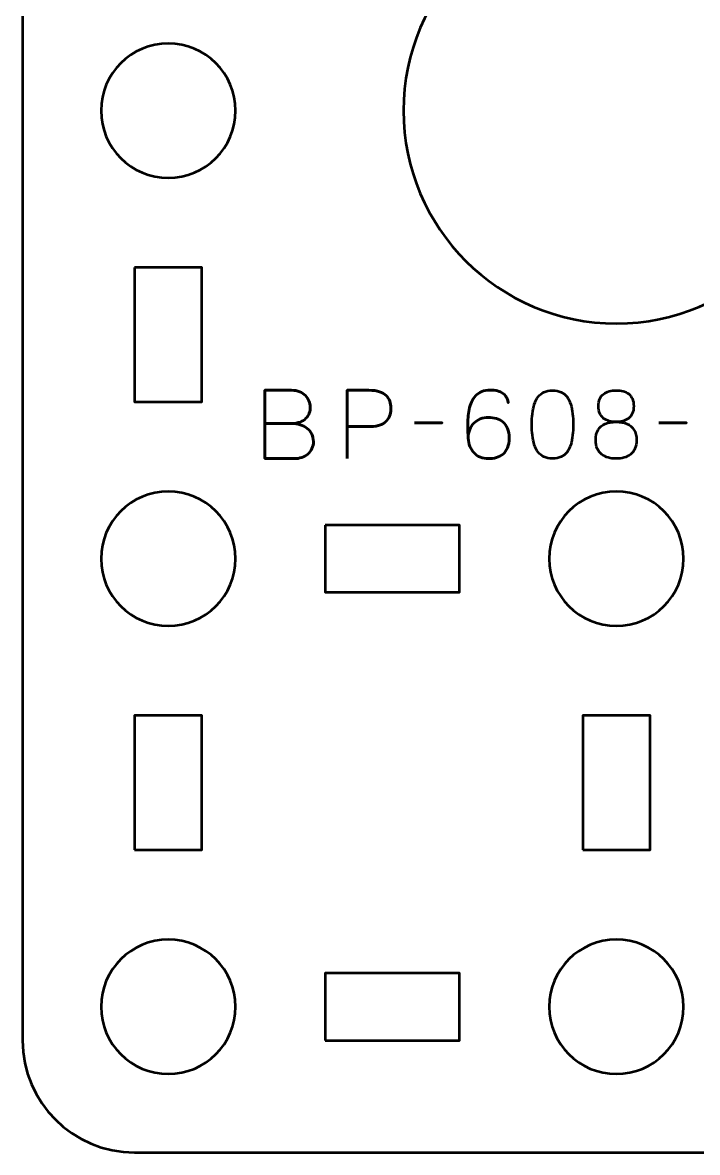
# Model space of a CAD drawing. Header units: centimetres. Extents: x -13.15 to -7.85, y -19.5 to -10.2.
# Drawn here: x -13.15 to -10.14, y -19.5 to -14.46 of the extents above; entities that cross this region are included whole.
import ezdxf

# ---------------------------------------------------------------- set-up
doc = ezdxf.new("R2010")
doc.units = ezdxf.units.CM
doc.header["$MEASUREMENT"] = 0
doc.layers.add('Layer 1', color=7, linetype='Continuous')

msp = doc.modelspace()

# ---------------------------------------------------------------- linework, layer by layer
at = {"layer": 'Layer 1', "lineweight": 53}
for points, knots in [([(-13.15002, -18.99995), (-13.15002, -18.99995), (-13.15002, -10.70005), (-13.15002, -10.70005), (-13.15002, -10.70005), (-13.15002, -10.42305), (-12.92693, -10.19995), (-12.64993, -10.19995), (-12.64993, -10.19995), (-12.64993, -10.19995), (-8.35007, -10.19995), (-8.35007, -10.19995), (-8.35007, -10.19995), (-8.07293, -10.19995), (-7.84997, -10.42305), (-7.84997, -10.70005), (-7.84997, -10.70005), (-7.84997, -10.70005), (-7.84997, -18.99995), (-7.84997, -18.99995), (-7.84997, -18.99995), (-7.84997, -19.27695), (-8.07293, -19.50005), (-8.35007, -19.50005), (-8.35007, -19.50005), (-8.35007, -19.50005), (-12.64993, -19.50005), (-12.64993, -19.50005), (-12.64993, -19.50005), (-12.92693, -19.50005), (-13.15002, -19.27695), (-13.15002, -18.99995)], [0, 0, 0, 0, 0.125, 0.125, 0.125, 0.125, 0.25, 0.25, 0.25, 0.25, 0.375, 0.375, 0.375, 0.375, 0.5, 0.5, 0.5, 0.5, 0.625, 0.625, 0.625, 0.625, 0.75, 0.75, 0.75, 0.75, 0.875, 0.875, 0.875, 0.875, 1, 1, 1, 1]), ([(-12.2, -14.85007), (-12.2, -15.0157), (-12.33423, -15.15007), (-12.50001, -15.15007), (-12.50001, -15.15007), (-12.66567, -15.15007), (-12.80001, -15.0157), (-12.80001, -14.85007), (-12.80001, -14.85007), (-12.80001, -14.6843), (-12.66567, -14.55007), (-12.50001, -14.55007), (-12.50001, -14.55007), (-12.33423, -14.55007), (-12.2, -14.6843), (-12.2, -14.85007)], [0, 0, 0, 0, 0.25, 0.25, 0.25, 0.25, 0.5, 0.5, 0.5, 0.5, 0.75, 0.75, 0.75, 0.75, 1, 1, 1, 1]), ([(-12.64994, -15.54998), (-12.64994, -15.54998), (-12.34993, -15.54998), (-12.34993, -15.54998), (-12.34993, -15.54998), (-12.34993, -15.54998), (-12.34993, -16.14998), (-12.34993, -16.14998), (-12.34993, -16.14998), (-12.34993, -16.14998), (-12.64994, -16.14998), (-12.64994, -16.14998), (-12.64994, -16.14998), (-12.64994, -16.14998), (-12.64994, -15.54998), (-12.64994, -15.54998)], [0, 0, 0, 0, 0.25, 0.25, 0.25, 0.25, 0.5, 0.5, 0.5, 0.5, 0.75, 0.75, 0.75, 0.75, 1, 1, 1, 1]), ([(-12.2, -16.85), (-12.2, -17.01567), (-12.33423, -17.15), (-12.50001, -17.15), (-12.50001, -17.15), (-12.66567, -17.15), (-12.80001, -17.01567), (-12.80001, -16.85), (-12.80001, -16.85), (-12.80001, -16.68437), (-12.66567, -16.55), (-12.50001, -16.55), (-12.50001, -16.55), (-12.33423, -16.55), (-12.2, -16.68437), (-12.2, -16.85)], [0, 0, 0, 0, 0.25, 0.25, 0.25, 0.25, 0.5, 0.5, 0.5, 0.5, 0.75, 0.75, 0.75, 0.75, 1, 1, 1, 1]), ([(-10.19993, -16.85), (-10.19993, -17.01567), (-10.3343, -17.15), (-10.49993, -17.15), (-10.49993, -17.15), (-10.6657, -17.15), (-10.79993, -17.01567), (-10.79993, -16.85), (-10.79993, -16.85), (-10.79993, -16.68437), (-10.6657, -16.55), (-10.49993, -16.55), (-10.49993, -16.55), (-10.3343, -16.55), (-10.19993, -16.68437), (-10.19993, -16.85)], [0, 0, 0, 0, 0.25, 0.25, 0.25, 0.25, 0.5, 0.5, 0.5, 0.5, 0.75, 0.75, 0.75, 0.75, 1, 1, 1, 1]), ([(-11.79999, -16.69993), (-11.79999, -16.69993), (-11.19998, -16.69993), (-11.19998, -16.69993), (-11.19998, -16.69993), (-11.19998, -16.69993), (-11.19998, -16.99993), (-11.19998, -16.99993), (-11.19998, -16.99993), (-11.19998, -16.99993), (-11.79999, -16.99993), (-11.79999, -16.99993), (-11.79999, -16.99993), (-11.79999, -16.99993), (-11.79999, -16.69993), (-11.79999, -16.69993)], [0, 0, 0, 0, 0.25, 0.25, 0.25, 0.25, 0.5, 0.5, 0.5, 0.5, 0.75, 0.75, 0.75, 0.75, 1, 1, 1, 1]), ([(-12.64993, -18.15), (-12.64993, -18.15), (-12.64993, -17.55), (-12.64993, -17.55), (-12.64993, -17.55), (-12.64993, -17.55), (-12.34992, -17.55), (-12.34992, -17.55), (-12.34992, -17.55), (-12.34992, -17.55), (-12.34992, -18.15), (-12.34992, -18.15), (-12.34992, -18.15), (-12.34992, -18.15), (-12.64993, -18.15), (-12.64993, -18.15)], [0, 0, 0, 0, 0.25, 0.25, 0.25, 0.25, 0.5, 0.5, 0.5, 0.5, 0.75, 0.75, 0.75, 0.75, 1, 1, 1, 1]), ([(-10.64999, -18.15), (-10.64999, -18.15), (-10.64999, -17.55), (-10.64999, -17.55), (-10.64999, -17.55), (-10.64999, -17.55), (-10.34999, -17.55), (-10.34999, -17.55), (-10.34999, -17.55), (-10.34999, -17.55), (-10.34999, -18.15), (-10.34999, -18.15), (-10.34999, -18.15), (-10.34999, -18.15), (-10.64999, -18.15), (-10.64999, -18.15)], [0, 0, 0, 0, 0.25, 0.25, 0.25, 0.25, 0.5, 0.5, 0.5, 0.5, 0.75, 0.75, 0.75, 0.75, 1, 1, 1, 1]), ([(-12.49999, -18.55002), (-12.33422, -18.55002), (-12.19999, -18.68425), (-12.19999, -18.85002), (-12.19999, -18.85002), (-12.19999, -19.01568), (-12.33422, -19.15002), (-12.49999, -19.15002), (-12.49999, -19.15002), (-12.66566, -19.15002), (-12.8, -19.01568), (-12.8, -18.85002), (-12.8, -18.85002), (-12.8, -18.68425), (-12.66566, -18.55002), (-12.49999, -18.55002)], [0, 0, 0, 0, 0.25, 0.25, 0.25, 0.25, 0.5, 0.5, 0.5, 0.5, 0.75, 0.75, 0.75, 0.75, 1, 1, 1, 1]), ([(-10.49992, -18.55002), (-10.33429, -18.55002), (-10.19992, -18.68425), (-10.19992, -18.85002), (-10.19992, -18.85002), (-10.19992, -19.01568), (-10.33429, -19.15002), (-10.49992, -19.15002), (-10.49992, -19.15002), (-10.66569, -19.15002), (-10.79992, -19.01568), (-10.79992, -18.85002), (-10.79992, -18.85002), (-10.79992, -18.68425), (-10.66569, -18.55002), (-10.49992, -18.55002)], [0, 0, 0, 0, 0.25, 0.25, 0.25, 0.25, 0.5, 0.5, 0.5, 0.5, 0.75, 0.75, 0.75, 0.75, 1, 1, 1, 1]), ([(-11.79998, -18.99995), (-11.79998, -18.99995), (-11.79998, -18.69995), (-11.79998, -18.69995), (-11.79998, -18.69995), (-11.79998, -18.69995), (-11.19997, -18.69995), (-11.19997, -18.69995), (-11.19997, -18.69995), (-11.19997, -18.69995), (-11.19997, -18.99995), (-11.19997, -18.99995), (-11.19997, -18.99995), (-11.19997, -18.99995), (-11.79998, -18.99995), (-11.79998, -18.99995)], [0, 0, 0, 0, 0.25, 0.25, 0.25, 0.25, 0.5, 0.5, 0.5, 0.5, 0.75, 0.75, 0.75, 0.75, 1, 1, 1, 1])]:
    msp.add_open_spline(points, degree=3, knots=knots, dxfattribs=at)
at = {"layer": 'Layer 1', "color": 250, "lineweight": 53}
msp.add_open_spline([(-10.5, -13.9), (-9.97541, -13.9), (-9.55, -14.32541), (-9.55, -14.85), (-9.55, -14.85), (-9.55, -15.37459), (-9.97541, -15.8), (-10.5, -15.8), (-10.5, -15.8), (-11.02459, -15.8), (-11.45, -15.37459), (-11.45, -14.85), (-11.45, -14.85), (-11.45, -14.32541), (-11.02459, -13.9), (-10.5, -13.9)], degree=3, knots=[0, 0, 0, 0, 0.25, 0.25, 0.25, 0.25, 0.5, 0.5, 0.5, 0.5, 0.75, 0.75, 0.75, 0.75, 1, 1, 1, 1], dxfattribs=at)
at = {"layer": 'Layer 1', "color": 30, "lineweight": 53}
for points, knots in [([(-12.06826, -16.24636), (-12.06826, -16.24636), (-11.951, -16.24636), (-11.951, -16.24636), (-11.951, -16.24636), (-11.93576, -16.24629), (-11.92278, -16.24418), (-11.91184, -16.24001), (-11.91184, -16.24001), (-11.90097, -16.23592), (-11.89216, -16.23035), (-11.88531, -16.22336), (-11.88531, -16.22336), (-11.87847, -16.21638), (-11.87353, -16.20848), (-11.87042, -16.19973), (-11.87042, -16.19973), (-11.86739, -16.19105), (-11.86598, -16.18202), (-11.86633, -16.17271), (-11.86633, -16.17271), (-11.86676, -16.16339), (-11.86873, -16.15436), (-11.87226, -16.14554), (-11.87226, -16.14554), (-11.87572, -16.13672), (-11.88094, -16.12875), (-11.88778, -16.12162), (-11.88778, -16.12162), (-11.89462, -16.1145), (-11.90316, -16.10885), (-11.91353, -16.10469), (-11.91353, -16.10469), (-11.92391, -16.10046), (-11.93611, -16.09827), (-11.95015, -16.0982), (-11.95015, -16.0982), (-11.95015, -16.0982), (-12.06826, -16.0982), (-12.06826, -16.0982), (-12.06826, -16.0982), (-12.06826, -16.0982), (-12.06826, -16.40342), (-12.06826, -16.40342), (-12.06826, -16.40342), (-12.06826, -16.40342), (-11.9383, -16.40342), (-11.9383, -16.40342), (-11.9383, -16.40342), (-11.92616, -16.40342), (-11.91487, -16.40166), (-11.90443, -16.3982), (-11.90443, -16.3982), (-11.89399, -16.39467), (-11.88489, -16.38966), (-11.87699, -16.38296), (-11.87699, -16.38296), (-11.86915, -16.37633), (-11.86302, -16.36828), (-11.85864, -16.35876), (-11.85864, -16.35876), (-11.85427, -16.34923), (-11.85201, -16.33844), (-11.85194, -16.32637), (-11.85194, -16.32637), (-11.85222, -16.31424), (-11.85476, -16.3033), (-11.85963, -16.2935), (-11.85963, -16.2935), (-11.8645, -16.28369), (-11.87127, -16.27529), (-11.88002, -16.26824), (-11.88002, -16.26824), (-11.88877, -16.26125), (-11.89921, -16.25582), (-11.91121, -16.25208), (-11.91121, -16.25208), (-11.9232, -16.24834), (-11.93646, -16.24644), (-11.951, -16.24636), (-11.951, -16.24636), (-11.93646, -16.24644), (-11.9232, -16.24834), (-11.91121, -16.25208), (-11.91121, -16.25208), (-11.89921, -16.25582), (-11.88877, -16.26125), (-11.88002, -16.26824), (-11.88002, -16.26824), (-11.87127, -16.27529), (-11.8645, -16.28369), (-11.85963, -16.2935), (-11.85963, -16.2935), (-11.85476, -16.3033), (-11.85222, -16.31424), (-11.85194, -16.32637), (-11.85194, -16.32637), (-11.85201, -16.33844), (-11.85427, -16.34923), (-11.85864, -16.35876), (-11.85864, -16.35876), (-11.86302, -16.36828), (-11.86915, -16.37633), (-11.87699, -16.38296), (-11.87699, -16.38296), (-11.88489, -16.38966), (-11.89399, -16.39467), (-11.90443, -16.3982), (-11.90443, -16.3982), (-11.91487, -16.40166), (-11.92616, -16.40342), (-11.9383, -16.40342), (-11.9383, -16.40342), (-11.9383, -16.40342), (-12.06826, -16.40342), (-12.06826, -16.40342), (-12.06826, -16.40342), (-12.06826, -16.40342), (-12.06826, -16.0982), (-12.06826, -16.0982), (-12.06826, -16.0982), (-12.06826, -16.0982), (-11.95015, -16.0982), (-11.95015, -16.0982), (-11.95015, -16.0982), (-11.93611, -16.09827), (-11.92391, -16.10046), (-11.91353, -16.10469), (-11.91353, -16.10469), (-11.90316, -16.10885), (-11.89462, -16.1145), (-11.88778, -16.12162), (-11.88778, -16.12162), (-11.88094, -16.12875), (-11.87572, -16.13672), (-11.87226, -16.14554), (-11.87226, -16.14554), (-11.86873, -16.15436), (-11.86676, -16.16339), (-11.86633, -16.17271), (-11.86633, -16.17271), (-11.86598, -16.18202), (-11.86739, -16.19105), (-11.87042, -16.19973), (-11.87042, -16.19973), (-11.87353, -16.20848), (-11.87847, -16.21638), (-11.88531, -16.22336), (-11.88531, -16.22336), (-11.89216, -16.23035), (-11.90097, -16.23592), (-11.91184, -16.24001), (-11.91184, -16.24001), (-11.92278, -16.24418), (-11.93576, -16.24629), (-11.951, -16.24636), (-11.951, -16.24636), (-11.951, -16.24636), (-12.06826, -16.24636), (-12.06826, -16.24636)], [0, 0, 0, 0, 0.025, 0.025, 0.025, 0.025, 0.05, 0.05, 0.05, 0.05, 0.075, 0.075, 0.075, 0.075, 0.1, 0.1, 0.1, 0.1, 0.125, 0.125, 0.125, 0.125, 0.15, 0.15, 0.15, 0.15, 0.175, 0.175, 0.175, 0.175, 0.2, 0.2, 0.2, 0.2, 0.225, 0.225, 0.225, 0.225, 0.25, 0.25, 0.25, 0.25, 0.275, 0.275, 0.275, 0.275, 0.3, 0.3, 0.3, 0.3, 0.325, 0.325, 0.325, 0.325, 0.35, 0.35, 0.35, 0.35, 0.375, 0.375, 0.375, 0.375, 0.4, 0.4, 0.4, 0.4, 0.425, 0.425, 0.425, 0.425, 0.45, 0.45, 0.45, 0.45, 0.475, 0.475, 0.475, 0.475, 0.5, 0.5, 0.5, 0.5, 0.525, 0.525, 0.525, 0.525, 0.55, 0.55, 0.55, 0.55, 0.575, 0.575, 0.575, 0.575, 0.6, 0.6, 0.6, 0.6, 0.625, 0.625, 0.625, 0.625, 0.65, 0.65, 0.65, 0.65, 0.675, 0.675, 0.675, 0.675, 0.7, 0.7, 0.7, 0.7, 0.725, 0.725, 0.725, 0.725, 0.75, 0.75, 0.75, 0.75, 0.775, 0.775, 0.775, 0.775, 0.8, 0.8, 0.8, 0.8, 0.825, 0.825, 0.825, 0.825, 0.85, 0.85, 0.85, 0.85, 0.875, 0.875, 0.875, 0.875, 0.9, 0.9, 0.9, 0.9, 0.925, 0.925, 0.925, 0.925, 0.95, 0.95, 0.95, 0.95, 0.975, 0.975, 0.975, 0.975, 1, 1, 1, 1]), ([(-11.70208, -16.40342), (-11.70208, -16.40342), (-11.70208, -16.0982), (-11.70208, -16.0982), (-11.70208, -16.0982), (-11.70208, -16.0982), (-11.60471, -16.0982), (-11.60471, -16.0982), (-11.60471, -16.0982), (-11.58524, -16.09827), (-11.56923, -16.10046), (-11.5566, -16.10469), (-11.5566, -16.10469), (-11.54404, -16.10885), (-11.53416, -16.11464), (-11.52703, -16.12198), (-11.52703, -16.12198), (-11.51991, -16.12924), (-11.51483, -16.13757), (-11.51172, -16.14695), (-11.51172, -16.14695), (-11.50869, -16.15634), (-11.50693, -16.16614), (-11.5065, -16.17652), (-11.5065, -16.17652), (-11.50601, -16.18689), (-11.50721, -16.19705), (-11.51003, -16.20692), (-11.51003, -16.20692), (-11.51292, -16.2168), (-11.51779, -16.22576), (-11.52478, -16.23381), (-11.52478, -16.23381), (-11.53169, -16.24185), (-11.54107, -16.24827), (-11.55286, -16.253), (-11.55286, -16.253), (-11.56464, -16.25779), (-11.57924, -16.26019), (-11.59667, -16.26033), (-11.59667, -16.26033), (-11.59667, -16.26033), (-11.70208, -16.26033), (-11.70208, -16.26033), (-11.70208, -16.26033), (-11.70208, -16.26033), (-11.59667, -16.26033), (-11.59667, -16.26033), (-11.59667, -16.26033), (-11.5796, -16.26019), (-11.56513, -16.25779), (-11.55342, -16.253), (-11.55342, -16.253), (-11.54164, -16.24827), (-11.53225, -16.24185), (-11.5252, -16.23381), (-11.5252, -16.23381), (-11.51821, -16.22576), (-11.5132, -16.2168), (-11.51024, -16.20692), (-11.51024, -16.20692), (-11.50728, -16.19705), (-11.50601, -16.18689), (-11.5065, -16.17652), (-11.5065, -16.17652), (-11.50693, -16.16614), (-11.50869, -16.15634), (-11.51186, -16.14695), (-11.51186, -16.14695), (-11.51497, -16.13757), (-11.52019, -16.12924), (-11.52732, -16.12198), (-11.52732, -16.12198), (-11.53451, -16.11464), (-11.54439, -16.10885), (-11.55695, -16.10469), (-11.55695, -16.10469), (-11.56958, -16.10046), (-11.58545, -16.09827), (-11.60471, -16.0982), (-11.60471, -16.0982), (-11.60471, -16.0982), (-11.70208, -16.0982), (-11.70208, -16.0982), (-11.70208, -16.0982), (-11.70208, -16.0982), (-11.70208, -16.40342), (-11.70208, -16.40342)], [0, 0, 0, 0, 0.0454545, 0.0454545, 0.0454545, 0.0454545, 0.0909091, 0.0909091, 0.0909091, 0.0909091, 0.1363636, 0.1363636, 0.1363636, 0.1363636, 0.1818182, 0.1818182, 0.1818182, 0.1818182, 0.2272727, 0.2272727, 0.2272727, 0.2272727, 0.2727273, 0.2727273, 0.2727273, 0.2727273, 0.3181818, 0.3181818, 0.3181818, 0.3181818, 0.3636364, 0.3636364, 0.3636364, 0.3636364, 0.4090909, 0.4090909, 0.4090909, 0.4090909, 0.4545455, 0.4545455, 0.4545455, 0.4545455, 0.5, 0.5, 0.5, 0.5, 0.5454545, 0.5454545, 0.5454545, 0.5454545, 0.5909091, 0.5909091, 0.5909091, 0.5909091, 0.6363636, 0.6363636, 0.6363636, 0.6363636, 0.6818182, 0.6818182, 0.6818182, 0.6818182, 0.7272727, 0.7272727, 0.7272727, 0.7272727, 0.7727273, 0.7727273, 0.7727273, 0.7727273, 0.8181818, 0.8181818, 0.8181818, 0.8181818, 0.8636364, 0.8636364, 0.8636364, 0.8636364, 0.9090909, 0.9090909, 0.9090909, 0.9090909, 0.9545455, 0.9545455, 0.9545455, 0.9545455, 1, 1, 1, 1]), ([(-11.16149, -16.31156), (-11.16142, -16.29773), (-11.15917, -16.28524), (-11.15465, -16.27395), (-11.15465, -16.27395), (-11.15021, -16.26273), (-11.14393, -16.25307), (-11.13581, -16.24495), (-11.13581, -16.24495), (-11.12777, -16.23691), (-11.11824, -16.2307), (-11.10738, -16.22633), (-11.10738, -16.22633), (-11.09651, -16.22195), (-11.08459, -16.21977), (-11.07175, -16.21969), (-11.07175, -16.21969), (-11.05884, -16.21962), (-11.04677, -16.22125), (-11.03555, -16.22449), (-11.03555, -16.22449), (-11.02433, -16.22767), (-11.01453, -16.23289), (-11.00599, -16.24009), (-11.00599, -16.24009), (-10.99745, -16.24721), (-10.99075, -16.25667), (-10.98595, -16.26845), (-10.98595, -16.26845), (-10.98116, -16.28023), (-10.97869, -16.29455), (-10.97862, -16.31156), (-10.97862, -16.31156), (-10.97869, -16.32856), (-10.98116, -16.34288), (-10.98595, -16.35467), (-10.98595, -16.35467), (-10.99075, -16.36645), (-10.99745, -16.3759), (-11.00599, -16.38303), (-11.00599, -16.38303), (-11.01453, -16.39023), (-11.02433, -16.39545), (-11.03555, -16.39862), (-11.03555, -16.39862), (-11.04677, -16.40187), (-11.05884, -16.40349), (-11.07175, -16.40342), (-11.07175, -16.40342), (-11.08459, -16.40335), (-11.09637, -16.40116), (-11.10717, -16.39679), (-11.10717, -16.39679), (-11.11789, -16.39241), (-11.1272, -16.3862), (-11.13518, -16.37809), (-11.13518, -16.37809), (-11.14315, -16.37005), (-11.14943, -16.36038), (-11.15394, -16.34909), (-11.15394, -16.34909), (-11.15853, -16.33787), (-11.161, -16.32539), (-11.16149, -16.31156), (-11.16149, -16.31156), (-11.16178, -16.30457), (-11.16213, -16.29625), (-11.16262, -16.28658), (-11.16262, -16.28658), (-11.16312, -16.27684), (-11.1634, -16.26626), (-11.16347, -16.2549), (-11.16347, -16.2549), (-11.16354, -16.24347), (-11.16319, -16.23169), (-11.16227, -16.21962), (-11.16227, -16.21962), (-11.16142, -16.20749), (-11.15973, -16.19556), (-11.15726, -16.18378), (-11.15726, -16.18378), (-11.15479, -16.17207), (-11.15126, -16.16099), (-11.14661, -16.15062), (-11.14661, -16.15062), (-11.14195, -16.14025), (-11.13595, -16.13108), (-11.12854, -16.1231), (-11.12854, -16.1231), (-11.12107, -16.11513), (-11.11196, -16.10885), (-11.10117, -16.10427), (-11.10117, -16.10427), (-11.09037, -16.09975), (-11.0776, -16.09742), (-11.06286, -16.09735), (-11.06286, -16.09735), (-11.05002, -16.09742), (-11.03915, -16.09869), (-11.03012, -16.10116), (-11.03012, -16.10116), (-11.02109, -16.10363), (-11.01368, -16.10695), (-11.00775, -16.11104), (-11.00775, -16.11104), (-11.0019, -16.1152), (-10.99724, -16.11972), (-10.99386, -16.12473), (-10.99386, -16.12473), (-10.99047, -16.12967), (-10.98793, -16.13468), (-10.98638, -16.13969), (-10.98638, -16.13969), (-10.98475, -16.14469), (-10.9837, -16.14935), (-10.98327, -16.15366), (-10.98327, -16.15366), (-10.9837, -16.14935), (-10.98475, -16.14469), (-10.98638, -16.13969), (-10.98638, -16.13969), (-10.98793, -16.13468), (-10.99047, -16.12967), (-10.99386, -16.12473), (-10.99386, -16.12473), (-10.99724, -16.11972), (-11.0019, -16.1152), (-11.00775, -16.11104), (-11.00775, -16.11104), (-11.01368, -16.10695), (-11.02109, -16.10363), (-11.03012, -16.10116), (-11.03012, -16.10116), (-11.03915, -16.09869), (-11.05002, -16.09742), (-11.06286, -16.09735), (-11.06286, -16.09735), (-11.0776, -16.09742), (-11.09037, -16.09975), (-11.10117, -16.10427), (-11.10117, -16.10427), (-11.11196, -16.10885), (-11.12107, -16.11513), (-11.12854, -16.1231), (-11.12854, -16.1231), (-11.13595, -16.13108), (-11.14195, -16.14025), (-11.14661, -16.15062), (-11.14661, -16.15062), (-11.15126, -16.16099), (-11.15479, -16.17207), (-11.15726, -16.18378), (-11.15726, -16.18378), (-11.15973, -16.19556), (-11.16142, -16.20749), (-11.16227, -16.21962), (-11.16227, -16.21962), (-11.16319, -16.23169), (-11.16354, -16.24347), (-11.16347, -16.2549), (-11.16347, -16.2549), (-11.1634, -16.26626), (-11.16312, -16.27684), (-11.16262, -16.28658), (-11.16262, -16.28658), (-11.16213, -16.29625), (-11.16178, -16.30457), (-11.16149, -16.31156), (-11.16149, -16.31156), (-11.161, -16.32539), (-11.15853, -16.33787), (-11.15394, -16.34909), (-11.15394, -16.34909), (-11.14943, -16.36038), (-11.14315, -16.37005), (-11.13518, -16.37809), (-11.13518, -16.37809), (-11.1272, -16.3862), (-11.11789, -16.39241), (-11.10717, -16.39679), (-11.10717, -16.39679), (-11.09637, -16.40116), (-11.08459, -16.40335), (-11.07175, -16.40342), (-11.07175, -16.40342), (-11.05884, -16.40349), (-11.04677, -16.40187), (-11.03555, -16.39862), (-11.03555, -16.39862), (-11.02433, -16.39545), (-11.01453, -16.39023), (-11.00599, -16.38303), (-11.00599, -16.38303), (-10.99745, -16.3759), (-10.99075, -16.36645), (-10.98595, -16.35467), (-10.98595, -16.35467), (-10.98116, -16.34288), (-10.97869, -16.32856), (-10.97862, -16.31156), (-10.97862, -16.31156), (-10.97869, -16.29455), (-10.98116, -16.28023), (-10.98595, -16.26845), (-10.98595, -16.26845), (-10.99075, -16.25667), (-10.99745, -16.24721), (-11.00599, -16.24009), (-11.00599, -16.24009), (-11.01453, -16.23289), (-11.02433, -16.22767), (-11.03555, -16.22449), (-11.03555, -16.22449), (-11.04677, -16.22125), (-11.05884, -16.21962), (-11.07175, -16.21969), (-11.07175, -16.21969), (-11.08459, -16.21977), (-11.09651, -16.22195), (-11.10738, -16.22633), (-11.10738, -16.22633), (-11.11824, -16.2307), (-11.12777, -16.23691), (-11.13581, -16.24495), (-11.13581, -16.24495), (-11.14393, -16.25307), (-11.15021, -16.26273), (-11.15465, -16.27395), (-11.15465, -16.27395), (-11.15917, -16.28524), (-11.16142, -16.29773), (-11.16149, -16.31156)], [0, 0, 0, 0, 0.0172414, 0.0172414, 0.0172414, 0.0172414, 0.0344828, 0.0344828, 0.0344828, 0.0344828, 0.0517241, 0.0517241, 0.0517241, 0.0517241, 0.0689655, 0.0689655, 0.0689655, 0.0689655, 0.0862069, 0.0862069, 0.0862069, 0.0862069, 0.1034483, 0.1034483, 0.1034483, 0.1034483, 0.1206897, 0.1206897, 0.1206897, 0.1206897, 0.137931, 0.137931, 0.137931, 0.137931, 0.1551724, 0.1551724, 0.1551724, 0.1551724, 0.1724138, 0.1724138, 0.1724138, 0.1724138, 0.1896552, 0.1896552, 0.1896552, 0.1896552, 0.2068966, 0.2068966, 0.2068966, 0.2068966, 0.2241379, 0.2241379, 0.2241379, 0.2241379, 0.2413793, 0.2413793, 0.2413793, 0.2413793, 0.2586207, 0.2586207, 0.2586207, 0.2586207, 0.2758621, 0.2758621, 0.2758621, 0.2758621, 0.2931034, 0.2931034, 0.2931034, 0.2931034, 0.3103448, 0.3103448, 0.3103448, 0.3103448, 0.3275862, 0.3275862, 0.3275862, 0.3275862, 0.3448276, 0.3448276, 0.3448276, 0.3448276, 0.362069, 0.362069, 0.362069, 0.362069, 0.3793103, 0.3793103, 0.3793103, 0.3793103, 0.3965517, 0.3965517, 0.3965517, 0.3965517, 0.4137931, 0.4137931, 0.4137931, 0.4137931, 0.4310345, 0.4310345, 0.4310345, 0.4310345, 0.4482759, 0.4482759, 0.4482759, 0.4482759, 0.4655172, 0.4655172, 0.4655172, 0.4655172, 0.4827586, 0.4827586, 0.4827586, 0.4827586, 0.5, 0.5, 0.5, 0.5, 0.5172414, 0.5172414, 0.5172414, 0.5172414, 0.5344828, 0.5344828, 0.5344828, 0.5344828, 0.5517241, 0.5517241, 0.5517241, 0.5517241, 0.5689655, 0.5689655, 0.5689655, 0.5689655, 0.5862069, 0.5862069, 0.5862069, 0.5862069, 0.6034483, 0.6034483, 0.6034483, 0.6034483, 0.6206897, 0.6206897, 0.6206897, 0.6206897, 0.637931, 0.637931, 0.637931, 0.637931, 0.6551724, 0.6551724, 0.6551724, 0.6551724, 0.6724138, 0.6724138, 0.6724138, 0.6724138, 0.6896552, 0.6896552, 0.6896552, 0.6896552, 0.7068966, 0.7068966, 0.7068966, 0.7068966, 0.7241379, 0.7241379, 0.7241379, 0.7241379, 0.7413793, 0.7413793, 0.7413793, 0.7413793, 0.7586207, 0.7586207, 0.7586207, 0.7586207, 0.7758621, 0.7758621, 0.7758621, 0.7758621, 0.7931034, 0.7931034, 0.7931034, 0.7931034, 0.8103448, 0.8103448, 0.8103448, 0.8103448, 0.8275862, 0.8275862, 0.8275862, 0.8275862, 0.8448276, 0.8448276, 0.8448276, 0.8448276, 0.862069, 0.862069, 0.862069, 0.862069, 0.8793103, 0.8793103, 0.8793103, 0.8793103, 0.8965517, 0.8965517, 0.8965517, 0.8965517, 0.9137931, 0.9137931, 0.9137931, 0.9137931, 0.9310345, 0.9310345, 0.9310345, 0.9310345, 0.9482759, 0.9482759, 0.9482759, 0.9482759, 0.9655172, 0.9655172, 0.9655172, 0.9655172, 0.9827586, 0.9827586, 0.9827586, 0.9827586, 1, 1, 1, 1]), ([(-10.78515, -16.40342), (-10.77034, -16.40335), (-10.75757, -16.40074), (-10.74691, -16.39566), (-10.74691, -16.39566), (-10.73633, -16.39058), (-10.72751, -16.38331), (-10.72046, -16.37407), (-10.72046, -16.37407), (-10.71347, -16.36476), (-10.70797, -16.35375), (-10.70388, -16.34105), (-10.70388, -16.34105), (-10.69985, -16.32835), (-10.69696, -16.31445), (-10.69534, -16.29921), (-10.69534, -16.29921), (-10.69364, -16.28397), (-10.6928, -16.26795), (-10.69287, -16.25102), (-10.69287, -16.25102), (-10.6928, -16.23416), (-10.69364, -16.21814), (-10.69534, -16.20297), (-10.69534, -16.20297), (-10.69696, -16.1878), (-10.69985, -16.17383), (-10.70388, -16.16113), (-10.70388, -16.16113), (-10.70797, -16.1485), (-10.71347, -16.1375), (-10.72046, -16.12811), (-10.72046, -16.12811), (-10.72751, -16.1188), (-10.73633, -16.11153), (-10.74691, -16.10645), (-10.74691, -16.10645), (-10.75757, -16.1013), (-10.77034, -16.09869), (-10.78515, -16.09862), (-10.78515, -16.09862), (-10.79997, -16.09869), (-10.81274, -16.1013), (-10.8234, -16.10645), (-10.8234, -16.10645), (-10.83398, -16.11153), (-10.8428, -16.1188), (-10.84985, -16.12811), (-10.84985, -16.12811), (-10.85684, -16.1375), (-10.86234, -16.1485), (-10.86643, -16.16113), (-10.86643, -16.16113), (-10.87046, -16.17383), (-10.87335, -16.1878), (-10.87497, -16.20297), (-10.87497, -16.20297), (-10.87666, -16.21814), (-10.87751, -16.23416), (-10.87744, -16.25102), (-10.87744, -16.25102), (-10.87751, -16.26795), (-10.87666, -16.28397), (-10.87497, -16.29921), (-10.87497, -16.29921), (-10.87335, -16.31445), (-10.87046, -16.32835), (-10.86643, -16.34105), (-10.86643, -16.34105), (-10.86234, -16.35375), (-10.85684, -16.36476), (-10.84985, -16.37407), (-10.84985, -16.37407), (-10.8428, -16.38331), (-10.83398, -16.39058), (-10.8234, -16.39566), (-10.8234, -16.39566), (-10.81274, -16.40074), (-10.79997, -16.40335), (-10.78515, -16.40342)], [0, 0, 0, 0, 0.05, 0.05, 0.05, 0.05, 0.1, 0.1, 0.1, 0.1, 0.15, 0.15, 0.15, 0.15, 0.2, 0.2, 0.2, 0.2, 0.25, 0.25, 0.25, 0.25, 0.3, 0.3, 0.3, 0.3, 0.35, 0.35, 0.35, 0.35, 0.4, 0.4, 0.4, 0.4, 0.45, 0.45, 0.45, 0.45, 0.5, 0.5, 0.5, 0.5, 0.55, 0.55, 0.55, 0.55, 0.6, 0.6, 0.6, 0.6, 0.65, 0.65, 0.65, 0.65, 0.7, 0.7, 0.7, 0.7, 0.75, 0.75, 0.75, 0.75, 0.8, 0.8, 0.8, 0.8, 0.85, 0.85, 0.85, 0.85, 0.9, 0.9, 0.9, 0.9, 0.95, 0.95, 0.95, 0.95, 1, 1, 1, 1]), ([(-10.78515, -16.40342), (-10.77034, -16.40335), (-10.75757, -16.40074), (-10.74691, -16.39566), (-10.74691, -16.39566), (-10.73633, -16.39058), (-10.72751, -16.38331), (-10.72046, -16.37407), (-10.72046, -16.37407), (-10.71347, -16.36476), (-10.70797, -16.35375), (-10.70388, -16.34105), (-10.70388, -16.34105), (-10.69985, -16.32835), (-10.69696, -16.31445), (-10.69534, -16.29921), (-10.69534, -16.29921), (-10.69364, -16.28397), (-10.6928, -16.26795), (-10.69287, -16.25102), (-10.69287, -16.25102), (-10.6928, -16.23416), (-10.69364, -16.21814), (-10.69534, -16.20297), (-10.69534, -16.20297), (-10.69696, -16.1878), (-10.69985, -16.17383), (-10.70388, -16.16113), (-10.70388, -16.16113), (-10.70797, -16.1485), (-10.71347, -16.1375), (-10.72046, -16.12811), (-10.72046, -16.12811), (-10.72751, -16.1188), (-10.73633, -16.11153), (-10.74691, -16.10645), (-10.74691, -16.10645), (-10.75757, -16.1013), (-10.77034, -16.09869), (-10.78515, -16.09862), (-10.78515, -16.09862), (-10.79997, -16.09869), (-10.81274, -16.1013), (-10.8234, -16.10645), (-10.8234, -16.10645), (-10.83398, -16.11153), (-10.8428, -16.1188), (-10.84985, -16.12811), (-10.84985, -16.12811), (-10.85684, -16.1375), (-10.86234, -16.1485), (-10.86643, -16.16113), (-10.86643, -16.16113), (-10.87046, -16.17383), (-10.87335, -16.1878), (-10.87497, -16.20297), (-10.87497, -16.20297), (-10.87666, -16.21814), (-10.87751, -16.23416), (-10.87744, -16.25102), (-10.87744, -16.25102), (-10.87751, -16.26795), (-10.87666, -16.28397), (-10.87497, -16.29921), (-10.87497, -16.29921), (-10.87335, -16.31445), (-10.87046, -16.32835), (-10.86643, -16.34105), (-10.86643, -16.34105), (-10.86234, -16.35375), (-10.85684, -16.36476), (-10.84985, -16.37407), (-10.84985, -16.37407), (-10.8428, -16.38331), (-10.83398, -16.39058), (-10.8234, -16.39566), (-10.8234, -16.39566), (-10.81274, -16.40074), (-10.79997, -16.40335), (-10.78515, -16.40342)], [0, 0, 0, 0, 0.05, 0.05, 0.05, 0.05, 0.1, 0.1, 0.1, 0.1, 0.15, 0.15, 0.15, 0.15, 0.2, 0.2, 0.2, 0.2, 0.25, 0.25, 0.25, 0.25, 0.3, 0.3, 0.3, 0.3, 0.35, 0.35, 0.35, 0.35, 0.4, 0.4, 0.4, 0.4, 0.45, 0.45, 0.45, 0.45, 0.5, 0.5, 0.5, 0.5, 0.55, 0.55, 0.55, 0.55, 0.6, 0.6, 0.6, 0.6, 0.65, 0.65, 0.65, 0.65, 0.7, 0.7, 0.7, 0.7, 0.75, 0.75, 0.75, 0.75, 0.8, 0.8, 0.8, 0.8, 0.85, 0.85, 0.85, 0.85, 0.9, 0.9, 0.9, 0.9, 0.95, 0.95, 0.95, 0.95, 1, 1, 1, 1]), ([(-10.50152, -16.23959), (-10.49066, -16.23959), (-10.4805, -16.23832), (-10.47097, -16.23578), (-10.47097, -16.23578), (-10.46152, -16.23317), (-10.45319, -16.22908), (-10.44593, -16.2235), (-10.44593, -16.2235), (-10.43873, -16.21793), (-10.43309, -16.21066), (-10.42899, -16.2017), (-10.42899, -16.2017), (-10.4249, -16.19281), (-10.42286, -16.18202), (-10.42279, -16.16932), (-10.42279, -16.16932), (-10.42286, -16.15662), (-10.42483, -16.14575), (-10.42871, -16.13672), (-10.42871, -16.13672), (-10.43259, -16.12769), (-10.4381, -16.12028), (-10.44515, -16.11457), (-10.44515, -16.11457), (-10.45221, -16.10892), (-10.46053, -16.10476), (-10.47013, -16.10215), (-10.47013, -16.10215), (-10.47965, -16.09954), (-10.49017, -16.09841), (-10.50152, -16.09862), (-10.50152, -16.09862), (-10.51288, -16.09876), (-10.5234, -16.10025), (-10.53292, -16.10286), (-10.53292, -16.10286), (-10.54252, -16.10554), (-10.55084, -16.10963), (-10.5579, -16.1152), (-10.5579, -16.1152), (-10.56495, -16.12078), (-10.57046, -16.12804), (-10.57434, -16.13693), (-10.57434, -16.13693), (-10.57822, -16.14589), (-10.58019, -16.15662), (-10.58026, -16.16932), (-10.58026, -16.16932), (-10.58019, -16.18202), (-10.57815, -16.19281), (-10.57405, -16.2017), (-10.57405, -16.2017), (-10.56996, -16.21066), (-10.56432, -16.21793), (-10.55705, -16.2235), (-10.55705, -16.2235), (-10.54985, -16.22908), (-10.54153, -16.23317), (-10.53207, -16.23578), (-10.53207, -16.23578), (-10.52255, -16.23832), (-10.51239, -16.23959), (-10.50152, -16.23959)], [0, 0, 0, 0, 0.0625, 0.0625, 0.0625, 0.0625, 0.125, 0.125, 0.125, 0.125, 0.1875, 0.1875, 0.1875, 0.1875, 0.25, 0.25, 0.25, 0.25, 0.3125, 0.3125, 0.3125, 0.3125, 0.375, 0.375, 0.375, 0.375, 0.4375, 0.4375, 0.4375, 0.4375, 0.5, 0.5, 0.5, 0.5, 0.5625, 0.5625, 0.5625, 0.5625, 0.625, 0.625, 0.625, 0.625, 0.6875, 0.6875, 0.6875, 0.6875, 0.75, 0.75, 0.75, 0.75, 0.8125, 0.8125, 0.8125, 0.8125, 0.875, 0.875, 0.875, 0.875, 0.9375, 0.9375, 0.9375, 0.9375, 1, 1, 1, 1]), ([(-10.50152, -16.23959), (-10.49066, -16.23959), (-10.4805, -16.23832), (-10.47097, -16.23578), (-10.47097, -16.23578), (-10.46152, -16.23317), (-10.45319, -16.22908), (-10.44593, -16.2235), (-10.44593, -16.2235), (-10.43873, -16.21793), (-10.43309, -16.21066), (-10.42899, -16.2017), (-10.42899, -16.2017), (-10.4249, -16.19281), (-10.42286, -16.18202), (-10.42279, -16.16932), (-10.42279, -16.16932), (-10.42286, -16.15662), (-10.42483, -16.14575), (-10.42871, -16.13672), (-10.42871, -16.13672), (-10.43259, -16.12769), (-10.4381, -16.12028), (-10.44515, -16.11457), (-10.44515, -16.11457), (-10.45221, -16.10892), (-10.46053, -16.10476), (-10.47013, -16.10215), (-10.47013, -16.10215), (-10.47965, -16.09954), (-10.49017, -16.09841), (-10.50152, -16.09862), (-10.50152, -16.09862), (-10.51288, -16.09876), (-10.5234, -16.10025), (-10.53292, -16.10286), (-10.53292, -16.10286), (-10.54252, -16.10554), (-10.55084, -16.10963), (-10.5579, -16.1152), (-10.5579, -16.1152), (-10.56495, -16.12078), (-10.57046, -16.12804), (-10.57434, -16.13693), (-10.57434, -16.13693), (-10.57822, -16.14589), (-10.58019, -16.15662), (-10.58026, -16.16932), (-10.58026, -16.16932), (-10.58019, -16.18202), (-10.57815, -16.19281), (-10.57405, -16.2017), (-10.57405, -16.2017), (-10.56996, -16.21066), (-10.56432, -16.21793), (-10.55705, -16.2235), (-10.55705, -16.2235), (-10.54985, -16.22908), (-10.54153, -16.23317), (-10.53207, -16.23578), (-10.53207, -16.23578), (-10.52255, -16.23832), (-10.51239, -16.23959), (-10.50152, -16.23959)], [0, 0, 0, 0, 0.0625, 0.0625, 0.0625, 0.0625, 0.125, 0.125, 0.125, 0.125, 0.1875, 0.1875, 0.1875, 0.1875, 0.25, 0.25, 0.25, 0.25, 0.3125, 0.3125, 0.3125, 0.3125, 0.375, 0.375, 0.375, 0.375, 0.4375, 0.4375, 0.4375, 0.4375, 0.5, 0.5, 0.5, 0.5, 0.5625, 0.5625, 0.5625, 0.5625, 0.625, 0.625, 0.625, 0.625, 0.6875, 0.6875, 0.6875, 0.6875, 0.75, 0.75, 0.75, 0.75, 0.8125, 0.8125, 0.8125, 0.8125, 0.875, 0.875, 0.875, 0.875, 0.9375, 0.9375, 0.9375, 0.9375, 1, 1, 1, 1]), ([(-11.40152, -16.24382), (-11.40152, -16.24382), (-11.27833, -16.24382), (-11.27833, -16.24382), (-11.27833, -16.24382), (-11.27833, -16.24382), (-11.40152, -16.24382), (-11.40152, -16.24382)], [0, 0, 0, 0, 0.5, 0.5, 0.5, 0.5, 1, 1, 1, 1]), ([(-10.50152, -16.40342), (-10.48882, -16.40342), (-10.47697, -16.40194), (-10.46596, -16.39883), (-10.46596, -16.39883), (-10.45496, -16.39573), (-10.44529, -16.39086), (-10.4369, -16.38423), (-10.4369, -16.38423), (-10.42857, -16.37767), (-10.42201, -16.3692), (-10.41728, -16.35876), (-10.41728, -16.35876), (-10.41255, -16.34839), (-10.41016, -16.3359), (-10.41009, -16.32129), (-10.41009, -16.32129), (-10.41023, -16.30189), (-10.41404, -16.28616), (-10.42159, -16.27416), (-10.42159, -16.27416), (-10.42913, -16.2621), (-10.43972, -16.25335), (-10.45334, -16.24778), (-10.45334, -16.24778), (-10.46702, -16.24227), (-10.48304, -16.23952), (-10.50152, -16.23959), (-10.50152, -16.23959), (-10.51994, -16.23952), (-10.53603, -16.24227), (-10.54957, -16.24778), (-10.54957, -16.24778), (-10.56319, -16.25335), (-10.5737, -16.2621), (-10.58118, -16.27416), (-10.58118, -16.27416), (-10.58866, -16.28616), (-10.59247, -16.30189), (-10.59254, -16.32129), (-10.59254, -16.32129), (-10.59247, -16.3359), (-10.59007, -16.34839), (-10.58534, -16.35876), (-10.58534, -16.35876), (-10.58062, -16.3692), (-10.57413, -16.37767), (-10.56573, -16.38423), (-10.56573, -16.38423), (-10.5574, -16.39086), (-10.54781, -16.39573), (-10.5368, -16.39883), (-10.5368, -16.39883), (-10.52587, -16.40194), (-10.51408, -16.40342), (-10.50152, -16.40342)], [0, 0, 0, 0, 0.0714286, 0.0714286, 0.0714286, 0.0714286, 0.1428571, 0.1428571, 0.1428571, 0.1428571, 0.2142857, 0.2142857, 0.2142857, 0.2142857, 0.2857143, 0.2857143, 0.2857143, 0.2857143, 0.3571429, 0.3571429, 0.3571429, 0.3571429, 0.4285714, 0.4285714, 0.4285714, 0.4285714, 0.5, 0.5, 0.5, 0.5, 0.5714286, 0.5714286, 0.5714286, 0.5714286, 0.6428571, 0.6428571, 0.6428571, 0.6428571, 0.7142857, 0.7142857, 0.7142857, 0.7142857, 0.7857143, 0.7857143, 0.7857143, 0.7857143, 0.8571429, 0.8571429, 0.8571429, 0.8571429, 0.9285714, 0.9285714, 0.9285714, 0.9285714, 1, 1, 1, 1]), ([(-10.50152, -16.40342), (-10.48882, -16.40342), (-10.47697, -16.40194), (-10.46596, -16.39883), (-10.46596, -16.39883), (-10.45496, -16.39573), (-10.44529, -16.39086), (-10.4369, -16.38423), (-10.4369, -16.38423), (-10.42857, -16.37767), (-10.42201, -16.3692), (-10.41728, -16.35876), (-10.41728, -16.35876), (-10.41255, -16.34839), (-10.41016, -16.3359), (-10.41009, -16.32129), (-10.41009, -16.32129), (-10.41023, -16.30189), (-10.41404, -16.28616), (-10.42159, -16.27416), (-10.42159, -16.27416), (-10.42913, -16.2621), (-10.43972, -16.25335), (-10.45334, -16.24778), (-10.45334, -16.24778), (-10.46702, -16.24227), (-10.48304, -16.23952), (-10.50152, -16.23959), (-10.50152, -16.23959), (-10.51994, -16.23952), (-10.53603, -16.24227), (-10.54957, -16.24778), (-10.54957, -16.24778), (-10.56319, -16.25335), (-10.5737, -16.2621), (-10.58118, -16.27416), (-10.58118, -16.27416), (-10.58866, -16.28616), (-10.59247, -16.30189), (-10.59254, -16.32129), (-10.59254, -16.32129), (-10.59247, -16.3359), (-10.59007, -16.34839), (-10.58534, -16.35876), (-10.58534, -16.35876), (-10.58062, -16.3692), (-10.57413, -16.37767), (-10.56573, -16.38423), (-10.56573, -16.38423), (-10.5574, -16.39086), (-10.54781, -16.39573), (-10.5368, -16.39883), (-10.5368, -16.39883), (-10.52587, -16.40194), (-10.51408, -16.40342), (-10.50152, -16.40342)], [0, 0, 0, 0, 0.0714286, 0.0714286, 0.0714286, 0.0714286, 0.1428571, 0.1428571, 0.1428571, 0.1428571, 0.2142857, 0.2142857, 0.2142857, 0.2142857, 0.2857143, 0.2857143, 0.2857143, 0.2857143, 0.3571429, 0.3571429, 0.3571429, 0.3571429, 0.4285714, 0.4285714, 0.4285714, 0.4285714, 0.5, 0.5, 0.5, 0.5, 0.5714286, 0.5714286, 0.5714286, 0.5714286, 0.6428571, 0.6428571, 0.6428571, 0.6428571, 0.7142857, 0.7142857, 0.7142857, 0.7142857, 0.7857143, 0.7857143, 0.7857143, 0.7857143, 0.8571429, 0.8571429, 0.8571429, 0.8571429, 0.9285714, 0.9285714, 0.9285714, 0.9285714, 1, 1, 1, 1]), ([(-10.31018, -16.24382), (-10.31018, -16.24382), (-10.18699, -16.24382), (-10.18699, -16.24382), (-10.18699, -16.24382), (-10.18699, -16.24382), (-10.31018, -16.24382), (-10.31018, -16.24382)], [0, 0, 0, 0, 0.5, 0.5, 0.5, 0.5, 1, 1, 1, 1])]:
    msp.add_open_spline(points, degree=3, knots=knots, dxfattribs=at)

doc.saveas('drawing.dxf')
